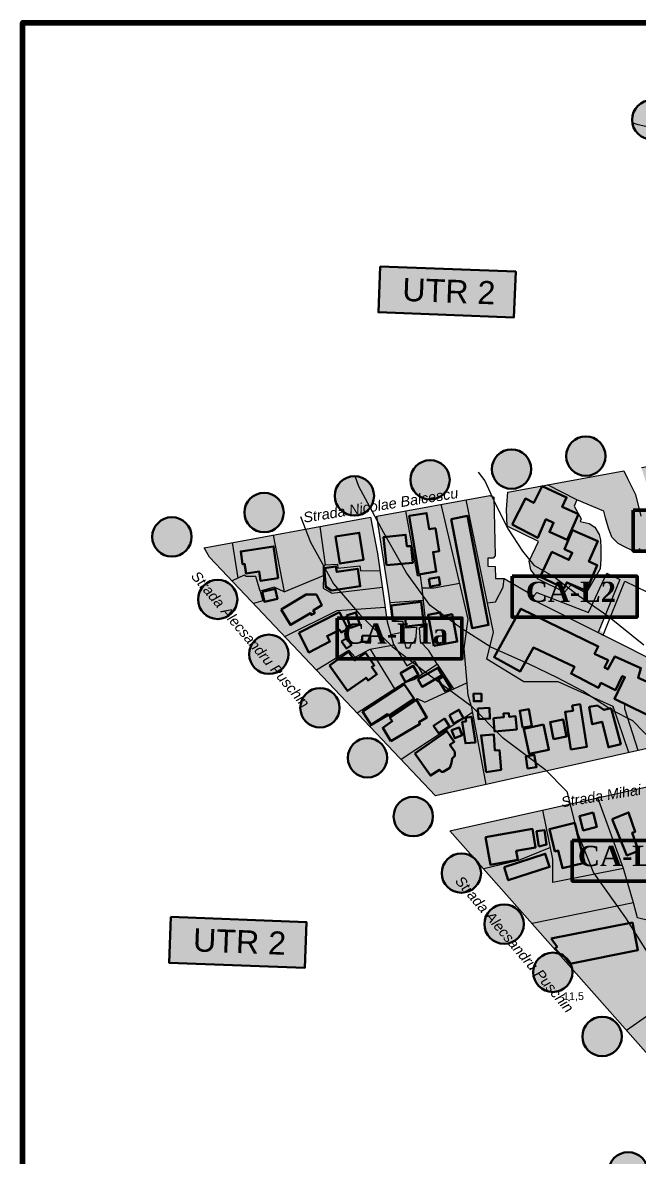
# Model space of a CAD drawing. Header units: metres. Extents: x 788350 to 1587352, y 289212 to 580595.
# Drawn here: x 788350.5 to 788589.7, y 290089.3 to 290529.4 of the extents above; entities that cross this region are included whole.
import ezdxf

# ---------------------------------------------------------------- set-up
doc = ezdxf.new("R2010")
doc.units = ezdxf.units.M
doc.header["$LTSCALE"] = 0.5
doc.layers.get('0').update_dxf_attribs({"linetype": 'CONTINUOUS'})
for name, color, linetype in [('cladiri', 18, 'CONTINUOUS'), ('curbe  de nivelI', 7, 'CONTINUOUS'), ('denumire strazi', 3, 'CONTINUOUS'), ('INDICATOR', 7, 'CONTINUOUS'), ('institutii publice servicii', 20, 'CONTINUOUS'), ('Legenda', 7, 'CONTINUOUS'), ('locuinte P+3 P+4', 7, 'CONTINUOUS'), ('locuinte si functiuni complementare', 51, 'CONTINUOUS'), ('spatii verzi', 90, 'CONTINUOUS'), ('strazi', 7, 'CONTINUOUS'), ('UTR-uri', 7, 'CONTINUOUS'), ('Zone protejate', 6, 'CONTINUOUS')]:
    doc.layers.add(name, color=color, linetype=linetype)
doc.layers.add('cote de nivel', color=1, linetype='CONTINUOUS', lineweight=211)
doc.layers.add('Limite proprietati', color=7, linetype='CONTINUOUS', lineweight=5)
doc.styles.add('arial', font='arial.ttf')
doc.styles.add('ARIAL_ITALIC', font='ariali.ttf')
doc.styles.add('WMF-Arial0', font='arial.ttf')
doc.styles.add('WMF-Times New Roman1', font='timesbd.ttf')

msp = doc.modelspace()

# ---------------------------------------------------------------- hatches: boundary and pattern name
at = {"lineweight": 80}
for points in [[(788602.54, 290491.7, 1), (788587.27, 290491.7, 1)], [(788576.94, 290361.13, 1), (788561.66, 290361.13, 1)], [(788516.43, 290351.9, 1), (788501.15, 290351.9, 1)], [(788548.07, 290356.06, 1), (788532.79, 290356.06, 1)], [(788487.02, 290345.66, 1), (788471.74, 290345.66, 1)], [(788451.92, 290339.2, 1), (788436.64, 290339.2, 1)], [(788416.12, 290329.74, 1), (788400.84, 290329.74, 1)], [(788433.9, 290305.5, 1), (788418.62, 290305.5, 1)], [(788453.79, 290284.17, 1), (788438.51, 290284.17, 1)], [(788473.65, 290263.4, 1), (788458.37, 290263.4, 1)], [(788492.13, 290244.01, 1), (788476.85, 290244.01, 1)], [(788509.91, 290221.17, 1), (788494.63, 290221.17, 1)], [(788528.59, 290199.24, 1), (788513.31, 290199.24, 1)], [(788545.19, 290179.42, 1), (788529.91, 290179.42, 1)], [(788564.13, 290160.7, 1), (788548.85, 290160.7, 1)], [(788583.27, 290135.81, 1), (788567.99, 290135.81, 1)], [(788593.41, 290083.22, 1), (788578.13, 290083.22, 1)]]:
    msp.add_hatch(color=1, dxfattribs=at).paths.add_polyline_path(points)
at = {"layer": 'cladiri', "lineweight": 30}
h = msp.add_hatch(color=256, dxfattribs=at)
h.paths.add_polyline_path([(788561.9, 290312.08), (788569.54, 290308.83), (788573.76, 290318.77), (788570.53, 290320.14), (788573.93, 290328.14), (788564.1, 290332.31), (788561, 290325.02), (788564.04, 290323.58), (788562.74, 290320.84), (788556.17, 290323.94), (788551.57, 290314.19), (788560.92, 290309.78)])
h.paths.add_polyline_path([(788556.79, 290335.23), (788555.19, 290331.68), (788562.05, 290328.58), (788566.53, 290338.51), (788560.16, 290341.39), (788561.83, 290345.09), (788552.3, 290349.4), (788549.1, 290342.91), (788545.86, 290344.6), (788540.64, 290334.57), (788550.66, 290329.36), (788553.82, 290336.58)])
h.paths.add_polyline_path([(788544.08, 290301.86), (788533.68, 290283.04), (788543.83, 290277.5), (788548.94, 290286.75), (788564.97, 290279.25), (788563.61, 290276.66), (788574.2, 290271.1), (788575.17, 290273.07), (788580.84, 290270.3), (788583.49, 290275.74), (788584.48, 290275.25), (788580.41, 290266.91), (788610.12, 290252.42), (788620.98, 290272.19), (788610.38, 290277.45), (788606.79, 290270.21), (788607.21, 290270), (788606.13, 290267.82), (788589.59, 290275.06), (788590.75, 290278.81), (788580.65, 290283.37), (788577.92, 290278.36), (788576.58, 290279.01), (788577.96, 290281.83), (788572.74, 290284.37), (788574.12, 290287.21)])
h = msp.add_hatch(color=256, dxfattribs=at)
h.paths.add_polyline_path([(788442.39, 290316.3), (788442.94, 290312.68), (788449.83, 290313.73), (788447.96, 290326.04), (788435.21, 290324.1), (788435.96, 290319.14), (788436.72, 290319.26), (788437.28, 290315.53)])
h.paths.add_polyline_path([(788473.78, 290319.39), (788482.95, 290320.87), (788481.25, 290331.37), (788472.08, 290329.88)])
h.paths.add_polyline_path([(788502.11, 290319.7), (788501.48, 290326.21), (788499.75, 290326.21), (788499.29, 290330.59), (788490.75, 290329.69), (788491.91, 290318.76)])
h.paths.add_polyline_path([(788504.49, 290315.18), (788511.22, 290316.3), (788509.96, 290323.86), (788512.37, 290324.26), (788510.9, 290333.11), (788508.49, 290332.71), (788507.45, 290338.98), (788500.73, 290337.87)])
h.paths.add_polyline_path([(788512.7, 290311.17), (788512.21, 290314.12), (788508.32, 290313.47), (788508.81, 290310.52)])
h.paths.add_polyline_path([(788516.99, 290336.67), (788525.12, 290294.33), (788531.5, 290295.55), (788523.37, 290337.89)])
h.paths.add_polyline_path([(788517.36, 290299.7), (788513.04, 290298.89), (788512.76, 290300.4), (788508.02, 290299.51), (788510.28, 290287.46), (788519.34, 290289.16)])
h.paths.add_polyline_path([(788499.08, 290298.06), (788499.45, 290294.96), (788506.39, 290295.78), (788505.35, 290304.52), (788493.62, 290303.12), (788494.29, 290297.49)])
h.paths.add_polyline_path([(788481.64, 290310.59), (788480.66, 290317.35), (788472.5, 290316.16), (788472.19, 290318.28), (788467.67, 290317.62), (788468.27, 290310.34), (788470.53, 290308.98)])
h.paths.add_polyline_path([(788463.37, 290301.23), (788466.7, 290303.2), (788464.62, 290307.42), (788460.6, 290307.42), (788450.91, 290301.54), (788454.54, 290295.56), (788463.55, 290300.91)])
h.paths.add_polyline_path([(788448.62, 290309.58), (788443.56, 290308.46), (788444.42, 290304.59), (788449.48, 290305.71)])
h.paths.add_polyline_path([(788457.78, 290292.46), (788461.63, 290284.9), (788469.86, 290289.09), (788468.78, 290291.21), (788473.7, 290293.71), (788474.22, 290292.68), (788476.83, 290294), (788476.3, 290295.05), (788473.54, 290300.48)])
h.paths.add_polyline_path([(788479.97, 290300.46), (788476.27, 290299.22), (788477.87, 290294.49), (788481.56, 290295.73)])
h.paths.add_polyline_path([(788482.36, 290288.99), (788485.56, 290288.99), (788485.46, 290291.44), (788482.36, 290291.32)])
h.paths.add_polyline_path([(788476.37, 290290.45), (788474.43, 290289.14), (788476.31, 290286.36), (788478.25, 290287.67)])
h.paths.add_polyline_path([(788476.73, 290269.97), (788483.9, 290275.09), (788484.71, 290273.95), (788488.17, 290276.42), (788486.16, 290279.23), (788483.68, 290284.75), (788479.56, 290281.81), (788477.16, 290285.16), (788469.69, 290279.83)])
h = msp.add_hatch(color=256, dxfattribs=at)
h.paths.add_polyline_path([(788502.58, 290266.85), (788498.78, 290272.6), (788482.59, 290261.91), (788485.96, 290256.8), (788492.24, 290260.95)])
h.paths.add_polyline_path([(788497.27, 290276.85), (788499.25, 290273.38), (788504.25, 290276.22), (788502.27, 290279.7)])
h.paths.add_polyline_path([(788513.54, 290276.08), (788511.87, 290278.97), (788504.04, 290274.47), (788505.71, 290271.57)])
h.paths.add_polyline_path([(788514.78, 290269.69), (788516.87, 290270.94), (788514.06, 290275.64), (788511.97, 290274.39)])
h.paths.add_polyline_path([(788503.53, 290266.53), (788493.21, 290259.51), (788494.12, 290258.18), (788490.43, 290255.67), (788493.5, 290250.44), (788504.88, 290257.11), (788504.49, 290257.78), (788507.59, 290259.59)])
h.paths.add_polyline_path([(788502.85, 290245.6), (788508.94, 290237.11), (788512.45, 290239.35), (788513.21, 290238.55), (788513.89, 290238.55), (788516.42, 290240.15), (788517.1, 290242.01), (788517.35, 290243.74), (788518.46, 290244.72), (788518.46, 290246.29), (788516.52, 290249.05), (788518.21, 290250.23), (788515.32, 290254.35)])
h.paths.add_polyline_path([(788512.16, 290253.43), (788516.36, 290256.19), (788514.37, 290259.22), (788510.17, 290256.46)])
h.paths.add_polyline_path([(788521.8, 290259.43), (788520.03, 290262.62), (788516.36, 290260.57), (788517.92, 290257.27)])
h.paths.add_polyline_path([(788521.29, 290252.74), (788520.07, 290255.81), (788517.17, 290254.66), (788518.39, 290251.59)])
h.paths.add_polyline_path([(788522.53, 290249.64), (788526.48, 290249.97), (788524.88, 290259.94), (788522.54, 290259.56), (788522.77, 290258.14), (788521.31, 290257.9)])
h.paths.add_polyline_path([(788525.65, 290268.93), (788525.78, 290265.96), (788528.8, 290265.96), (788528.8, 290268.79)])
h.paths.add_polyline_path([(788532.04, 290259.23), (788531.86, 290263.38), (788527.39, 290263.18), (788527.58, 290259.02)])
h.paths.add_polyline_path([(788533.51, 290253.05), (788528.64, 290252.65), (788530.55, 290238.46), (788536.38, 290239.25), (788535.75, 290246.97), (788534.01, 290246.83)])
h.paths.add_polyline_path([(788542.45, 290254.98), (788542, 290260.14), (788539.49, 290259.92), (788539.37, 290261.34), (788537.28, 290261.16), (788537.4, 290259.75), (788533.38, 290259.41), (788533.83, 290254.24)])
h.paths.add_polyline_path([(788547.33, 290245.49), (788554.96, 290247.14), (788552.84, 290256.87), (788545.22, 290255.21)])
h.paths.add_polyline_path([(788549.19, 290245.15), (788545.96, 290244.46), (788546.65, 290239.84), (788550.21, 290240.36)])
h.paths.add_polyline_path([(788547.19, 290262.85), (788543.62, 290262.23), (788544.75, 290255.7), (788548.32, 290256.32)])
h.paths.add_polyline_path([(788556.74, 290251.28), (788561.82, 290252.3), (788560.49, 290258.9), (788555.41, 290257.87)])
h.paths.add_polyline_path([(788563.55, 290247.25), (788569.68, 290248.2), (788567.09, 290264.75), (788564.03, 290264.27), (788564.34, 290262.27), (788561.28, 290261.79)])
h.paths.add_polyline_path([(788578.08, 290248.07), (788582.88, 290249.32), (788579.22, 290263.28), (788576.35, 290262.59), (788573.84, 290264.25), (788570.66, 290263.71), (788571.79, 290256.99), (788575.6, 290257.95)])
h = msp.add_hatch(color=256, dxfattribs=at)
h.paths.add_polyline_path([(788555.85, 290173.84), (788558.14, 290170.62), (788557.26, 290169.99), (788559.71, 290167.23), (788560.23, 290167.68), (788563.11, 290164.03), (788589.54, 290169.24), (788587.41, 290180)])
h.paths.add_polyline_path([(788555.25, 290201.63), (788553.58, 290206.76), (788537.52, 290201.55), (788539.19, 290196.42)])
h.paths.add_polyline_path([(788542.31, 290207.9), (788549.82, 290209.19), (788548.58, 290216.36), (788530.39, 290213.22), (788532.24, 290202.49), (788542.92, 290204.33)])
h.paths.add_polyline_path([(788554.07, 290210.3), (788553.21, 290215.93), (788550.16, 290215.47), (788551.06, 290209.58)])
h.paths.add_polyline_path([(788557.29, 290207.65), (788558.57, 290207.96), (788560.22, 290201.17), (788568.74, 290203.24), (788564.98, 290218.72), (788555.18, 290216.34)])
h.paths.add_polyline_path([(788573.57, 290217.15), (788572.17, 290222.71), (788566.92, 290221.38), (788568.32, 290215.82)])
h.paths.add_polyline_path([(788585.31, 290206.09), (788589.79, 290207.91), (788587.38, 290214.9), (788588.48, 290215.28), (788585.9, 290222.76), (788579.58, 290220.19)])
h.paths.add_polyline_path([(788598.82, 290208.71), (788599.17, 290207.06), (788600.61, 290207.36), (788601.05, 290205.24), (788609.3, 290206.96), (788606.2, 290221.8), (788595.04, 290219.46), (788595.89, 290215.37), (788596.68, 290208.26)])
h.paths.add_polyline_path([(788621.36, 290228.89), (788620.62, 290232.45), (788615.68, 290231.43), (788615.97, 290230.05), (788610.34, 290228.89), (788612.83, 290216.84), (788624.96, 290219.35), (788622.92, 290229.22)])
h.paths.add_polyline_path([(788660.41, 290223.39), (788676.95, 290219.77), (788679.59, 290231.79), (788662.55, 290235.53), (788652.5, 290238.45), (788649.41, 290222.74), (788659.77, 290220.47)])
h.paths.add_polyline_path([(788603.74, 290121.71), (788611.84, 290127.21), (788605.37, 290136.74), (788601.15, 290133.87), (788598.09, 290138.37), (788601.8, 290140.89), (788598.25, 290146.11), (788590.66, 290140.95)])
h.paths.add_polyline_path([(788602.74, 290119.03), (788608.4, 290113.26), (788618.02, 290114.62), (788615.94, 290127.2)])
h.paths.add_polyline_path([(788624, 290115.74), (788635.38, 290117.93), (788624.87, 290172.38), (788617.67, 290170.98), (788623.48, 290140.89), (788619.3, 290140.08)])
h.paths.add_polyline_path([(788636.24, 290193.53), (788635.25, 290197.7), (788630.23, 290196.4), (788631.28, 290192.37)])
h.paths.add_polyline_path([(788644.24, 290195.18), (788642.82, 290199.86), (788635.78, 290198.2), (788636.89, 290193.46)])
h.paths.add_polyline_path([(788666.49, 290201.6), (788671.73, 290203.69), (788669.15, 290210.16), (788663.34, 290207.83), (788659.76, 290216.8), (788654.6, 290214.91), (788660.28, 290200.21), (788661.24, 290200.59), (788662.09, 290198.39), (788663.9, 290199.09), (788665.06, 290196.09), (788668.02, 290197.1)])
h.paths.add_polyline_path([(788663.86, 290219.02), (788660.43, 290217.63), (788663.65, 290209.69), (788667.08, 290211.09)])
h.paths.add_polyline_path([(788677.23, 290200.36), (788676.23, 290203.87), (788667.1, 290201.29), (788668.1, 290197.77)])
h.paths.add_polyline_path([(788673.34, 290198.83), (788668.81, 290197.55), (788668.98, 290196.93), (788664.99, 290195.8), (788665.5, 290194), (788663.41, 290193.33), (788665.01, 290188.33), (788671.03, 290190.26), (788670.66, 290191.41), (788675.24, 290192.87)])
h.paths.add_polyline_path([(788661.17, 290183.42), (788660.85, 290185.12), (788655.88, 290184.2), (788656.76, 290177.94), (788665.54, 290179.72), (788664.65, 290184.12)])
h.paths.add_polyline_path([(788693.08, 290187.15), (788694.17, 290185.43), (788703.12, 290191.14), (788698.79, 290197.92), (788699.8, 290198.56), (788697.62, 290201.97), (788696.98, 290201.57), (788695.53, 290203.84), (788687.08, 290198.69), (788689.1, 290194.16), (788685.53, 290192.57), (788687.18, 290189.32), (788682.26, 290186.82), (788684.35, 290182.71)])
h.paths.add_polyline_path([(788710.47, 290177.61), (788708.22, 290185.98), (788698.57, 290183.39), (788700.76, 290175)])
h.paths.add_polyline_path([(788711.99, 290140.16), (788711.99, 290137.94), (788717.46, 290137.94), (788717.46, 290138.84), (788719.25, 290138.92), (788718.93, 290146.89), (788717.9, 290146.89), (788717.9, 290148.77), (788712.42, 290148.77), (788712.42, 290147.04), (788708.58, 290147.04), (788708.58, 290140.16)])
h.paths.add_polyline_path([(788676.41, 290132.96), (788673.52, 290147.98), (788670.11, 290147.33), (788668.97, 290153.22), (788660.28, 290151.55), (788661.82, 290143.54), (788663.86, 290143.93), (788666.01, 290132.79), (788664.68, 290132.54), (788666.49, 290123.12), (788672.16, 290124.21), (788671.71, 290126.55), (788670.57, 290126.33), (788669.55, 290131.64)])
h.paths.add_polyline_path([(788663.11, 290137.1), (788657.71, 290136.06), (788660.33, 290122.44), (788662.09, 290122.78), (788662.39, 290121.2), (788666.03, 290121.9)])
at = {"layer": 'institutii publice servicii', "lineweight": 30}
h = msp.add_hatch(color=256, dxfattribs=at)
h.paths.add_polyline_path([(788647.32, 290206.01), (788647.91, 290203.8), (788648.53, 290201.49), (788648.98, 290198.28), (788649.9, 290194.78), (788650.67, 290191.09), (788651.96, 290184.9), (788653.85, 290185.11), (788655.57, 290176.97), (788667.23, 290178.68), (788679.31, 290161.04), (788692.91, 290125.38), (788723.31, 290129.88), (788718.27, 290160.1), (788712.88, 290178.04), (788706.83, 290190.32), (788686.41, 290226.92), (788671.17, 290250.16), (788642.55, 290243.78), (788641.6, 290241.87), (788641.49, 290240.85), (788641.55, 290238.89), (788641.72, 290236.3), (788641.83, 290231.57), (788643.35, 290222.33), (788644.98, 290214.72)])
h.paths.add_polyline_path([(788667.23, 290178.68), (788655.57, 290176.97), (788667.76, 290121.65), (788692.91, 290125.38), (788679.31, 290161.04)], flags=17)
h.paths.add_polyline_path([(788655.57, 290176.97), (788653.85, 290185.11), (788651.96, 290184.9), (788646.95, 290184.34), (788617.62, 290180.15), (788616.98, 290172.59), (788619.73, 290151.93), (788613.57, 290149.95), (788613.57, 290141.48), (788608.18, 290138.07), (788599.71, 290148.52), (788585.14, 290138.19), (788607.67, 290112.75), (788692.91, 290125.38), (788679.31, 290161.04), (788667.23, 290178.68)])
h.paths.add_polyline_path([(788599.71, 290148.52), (788608.18, 290138.07), (788613.57, 290141.48), (788613.57, 290149.95), (788619.73, 290151.93), (788616.98, 290172.59), (788617.62, 290180.15), (788603.22, 290178.55), (788589.38, 290181.88), (788587.89, 290187.66), (788548.41, 290179.66), (788585.14, 290138.19)])
at = {"layer": 'Legenda', "linetype": 'ByBlock', "lineweight": 50}
for color, points in [(70, [(788587.75, 290340.09), (788587.75, 290324.26), (788636.26, 290324.26), (788636.26, 290340.09)]), (30, [(788564.95, 290314.47), (788540.69, 290314.47), (788540.69, 290298.64), (788564.95, 290298.64)]), (30, [(788589.21, 290314.47), (788564.95, 290314.47), (788564.95, 290298.64), (788589.21, 290298.64)]), (51, [(788496.91, 290298.25), (788472.65, 290298.25), (788472.65, 290282.42), (788496.91, 290282.42)]), (51, [(788521.17, 290298.25), (788496.91, 290298.25), (788496.91, 290282.42), (788521.17, 290282.42)]), (51, [(788588.33, 290211.94), (788564.07, 290211.94), (788564.07, 290196.11), (788588.33, 290196.11)]), (51, [(788612.58, 290211.94), (788588.33, 290211.94), (788588.33, 290196.11), (788612.58, 290196.11)])]:
    msp.add_hatch(color=color, dxfattribs=at).paths.add_polyline_path(points)
at = {"layer": 'locuinte P+3 P+4', "lineweight": 30}
for points in [[(788550.95, 290327.97), (788547.28, 290320.33), (788547.97, 290316.96), (788550.74, 290313.4), (788560.98, 290308.35), (788563.44, 290311.03), (788569.45, 290307.88), (788574.9, 290317.4), (788575.2, 290321.11), (788575.2, 290325.22), (788574.98, 290328.63), (788574.51, 290330.74), (788572.82, 290333.55), (788570.62, 290334.93), (788567.12, 290335.75), (788567.51, 290336.8), (788564.79, 290341.72), (788565.84, 290344.18), (788554.47, 290349.98), (788538.95, 290347.13), (788538.52, 290340.38), (788538.79, 290333.88)], [(788533.68, 290283.04), (788544.08, 290301.86), (788574.12, 290287.21), (788572.74, 290284.37), (788577.96, 290281.83), (788576.58, 290279.01), (788577.92, 290278.36), (788580.65, 290283.37), (788590.75, 290278.81), (788589.59, 290275.06), (788606.13, 290267.82), (788607.21, 290270), (788606.79, 290270.21), (788610.38, 290277.45), (788620.98, 290272.19), (788610.12, 290252.42), (788584.41, 290264.96), (788584.47, 290262.98), (788589.67, 290246.83), (788628.13, 290255.41), (788620.35, 290277.37), (788606.22, 290283.47), (788603.44, 290277.93), (788601.43, 290278.94), (788548.35, 290305.56), (788549.13, 290306.91), (788537.53, 290313.61), (788537.22, 290310.18), (788534.23, 290304.49), (788531.14, 290304.09), (788533.5, 290292.81), (788530.87, 290282.22), (788545.17, 290273.53), (788558.52, 290273.53), (788579.88, 290263.85), (788586.02, 290246.01), (788589.67, 290246.83), (788584.47, 290262.98), (788584.41, 290264.96), (788580.41, 290266.91), (788584.48, 290275.25), (788583.49, 290275.74), (788580.84, 290270.3), (788575.17, 290273.07), (788574.2, 290271.1), (788563.61, 290276.66), (788564.97, 290279.25), (788548.94, 290286.75), (788543.83, 290277.5)]]:
    msp.add_hatch(color=32, dxfattribs=at).paths.add_polyline_path(points)
at = {"layer": 'locuinte si functiuni complementare', "lineweight": 30}
h = msp.add_hatch(color=256, dxfattribs=at)
h.paths.add_polyline_path([(788530.59, 290233.64), (788586.02, 290246.01), (788579.88, 290263.85), (788558.52, 290273.53), (788545.17, 290273.53), (788530.87, 290282.22), (788533.5, 290292.81), (788522.77, 290344.17), (788513.11, 290342.4), (788523.64, 290297.83), (788523.25, 290295.04), (788522.02, 290286.37), (788523.54, 290268.36), (788524.99, 290263.42)])
h.paths.add_polyline_path([(788507.27, 290295.07), (788504.63, 290294.54), (788505.03, 290289.05), (788508.29, 290285.61), (788511.56, 290280.35), (788511.6, 290280.37), (788517.91, 290270.72), (788523.13, 290273.15), (788522.02, 290286.37), (788523.25, 290295.04), (788523.64, 290297.83), (788520.35, 290311.77), (788510.26, 290309.95), (788505.66, 290309.95)])
h.paths.add_polyline_path([(788513.11, 290342.4), (788499.41, 290339.89), (788503.91, 290314.59), (788505.07, 290314.59), (788505.66, 290309.95), (788510.26, 290309.95), (788520.35, 290311.77)])
h.paths.add_polyline_path([(788498.33, 290296.92), (788498.79, 290294.27), (788503.63, 290294.62), (788503.32, 290289.55), (788501.46, 290288.23), (788500.88, 290286.73), (788499.36, 290286.73), (788497.96, 290292.7), (788493.61, 290291.88), (788494.68, 290287.85), (788499.71, 290279.67), (788502.74, 290281.53), (788505.8, 290276.55), (788511.56, 290280.35), (788508.29, 290285.61), (788505.03, 290289.05), (788504.63, 290294.54), (788507.27, 290295.07), (788506.17, 290305.24), (788493.24, 290304.22), (788494.16, 290296.92)])
h.paths.add_polyline_path([(788494.68, 290287.85), (788485.56, 290286.12), (788494.99, 290270.79), (788498.38, 290272.97), (788502.53, 290274.39), (788505.8, 290276.55), (788502.74, 290281.53), (788499.71, 290279.67)])
h.paths.add_polyline_path([(788494.99, 290270.79), (788485.56, 290286.12), (788479.69, 290283.08), (788477.28, 290285.81), (788464.63, 290278.09), (788480.43, 290261.44)])
h.paths.add_polyline_path([(788503.83, 290267.07), (788506.78, 290265.55), (788517.91, 290270.72), (788511.6, 290280.37), (788502.53, 290274.39), (788498.38, 290272.97), (788480.43, 290261.44), (788485.39, 290256.21)])
h.paths.add_polyline_path([(788485.39, 290256.21), (788497.54, 290243.39), (788525.31, 290261.69), (788524.99, 290263.42), (788523.54, 290268.36), (788523.13, 290273.15), (788506.78, 290265.55), (788503.83, 290267.07)])
h.paths.add_polyline_path([(788497.54, 290243.39), (788510.96, 290229.26), (788530.59, 290233.64), (788525.31, 290261.69)])
h = msp.add_hatch(color=256, dxfattribs=at)
h.paths.add_polyline_path([(788499.41, 290339.89), (788488.11, 290337.82), (788492.91, 290306.84), (788493.24, 290304.22), (788506.17, 290305.24), (788505.66, 290309.95), (788505.07, 290314.59), (788503.91, 290314.59)])
h.paths.add_polyline_path([(788481.52, 290318.49), (788481.73, 290316.61), (788489.31, 290316.75), (788488.4, 290323.24), (788485.66, 290337.37), (788465.98, 290333.77), (788468.08, 290318.95), (788472.85, 290319.18), (788472.92, 290317.55)])
h.paths.add_polyline_path([(788472.92, 290317.55), (788472.85, 290319.18), (788468.08, 290318.95), (788467.36, 290318.49), (788467.36, 290314.8), (788467.31, 290309.87), (788470.63, 290307.93), (788490.22, 290310.27), (788489.31, 290316.75), (788481.73, 290316.61), (788481.52, 290318.49)])
h.paths.add_polyline_path([(788491.31, 290302.49), (788490.22, 290310.27), (788470.63, 290307.93), (788467.31, 290309.87), (788467.36, 290314.8), (788452.1, 290308.41), (788448.22, 290310.17), (788442.72, 290308.63), (788443.75, 290304.92), (788440.14, 290303.91), (788452.35, 290291.04), (788472.69, 290301.2)])
h.paths.add_polyline_path([(788477.28, 290285.81), (788479.69, 290283.08), (788485.56, 290286.12), (788494.68, 290287.85), (788493.61, 290291.88), (788492.11, 290296.76), (788491.31, 290302.49), (788472.69, 290301.2), (788452.35, 290291.04), (788464.63, 290278.09)])
h.paths.add_polyline_path([(788447.84, 290330.44), (788432.04, 290327.55), (788434.17, 290313.77), (788436.5, 290314.88), (788437.29, 290314.42), (788441.05, 290314.42), (788442.72, 290308.63), (788448.22, 290310.17), (788452.1, 290308.41)])
h.paths.add_polyline_path([(788440.14, 290303.91), (788443.75, 290304.92), (788442.72, 290308.63), (788441.05, 290314.42), (788437.29, 290314.42), (788436.5, 290314.88), (788431.85, 290312.66)])
h.paths.add_polyline_path([(788431.85, 290312.66), (788434.17, 290313.77), (788432.04, 290327.55), (788420.97, 290325.52), (788423.07, 290321.91)])
msp.add_hatch(color=256, dxfattribs=at).paths.add_polyline_path([(788465.98, 290333.77), (788447.84, 290330.44), (788452.1, 290308.41), (788467.36, 290314.8), (788467.36, 290318.91), (788468.08, 290318.95)])
h = msp.add_hatch(color=256, dxfattribs=at)
h.paths.add_polyline_path([(788646.95, 290184.34), (788645.94, 290188.84), (788643.8, 290200.56), (788643.4, 290202.11), (788613.38, 290197.02), (788617.62, 290180.15)])
h.paths.add_polyline_path([(788617.62, 290180.15), (788613.38, 290197.02), (788605.38, 290235.48), (788573.92, 290228.46), (788583.94, 290200.95), (788587.89, 290187.66), (788589.38, 290181.88), (788603.22, 290178.55)])
h.paths.add_polyline_path([(788583.94, 290200.95), (788556.44, 290195.52), (788556.44, 290204.64), (788555.55, 290209.15), (788543.2, 290204.13), (788529.65, 290200.84), (788548.41, 290179.66), (788587.89, 290187.66)])
h.paths.add_polyline_path([(788573.92, 290228.46), (788552.66, 290223.71), (788556.44, 290204.64), (788556.44, 290195.52), (788583.94, 290200.95)])
h.paths.add_polyline_path([(788543.2, 290204.13), (788555.55, 290209.15), (788552.66, 290223.71), (788516.53, 290215.65), (788529.65, 290200.84)])
at = {"layer": 'spatii verzi', "lineweight": 30}
h = msp.add_hatch(color=256, dxfattribs=at)
h.paths.add_polyline_path([(788594.57, 290357.32), (788590.91, 290356.65), (788595.31, 290342.74), (788596.46, 290333.78), (788596.46, 290324.72), (788593.64, 290309.99), (788606.5, 290303.76), (788605.85, 290302.19), (788608.38, 290293.81), (788601.43, 290278.94), (788603.44, 290277.93), (788606.22, 290283.47), (788620.35, 290277.37), (788619.72, 290279.14), (788619.9, 290286.29), (788617, 290298.15), (788618.33, 290300.78), (788618.28, 290305.47), (788621.36, 290307.66), (788630.89, 290307.61)])
h.paths.add_polyline_path([(788601.43, 290278.94), (788576.07, 290291.66), (788584.53, 290312.52), (788584.52, 290312.52), (788576.29, 290292.42), (788574.51, 290293.62), (788582.54, 290313.23), (788577.45, 290315.65), (788570.41, 290300.46), (788550.34, 290308.22), (788549.12, 290306.91), (788548.34, 290305.56), (788601.43, 290278.94)])
for points in [[(788578.16, 290333.11), (788579.48, 290329.68), (788581.85, 290327.12), (788584.58, 290325.81), (788588.98, 290323.7), (788590.3, 290325.28), (788591.62, 290330.03), (788590.74, 290337.85), (788588.62, 290346.2), (788585.55, 290352.36), (788584.07, 290355.4), (788554.47, 290349.98), (788565.84, 290344.18), (788576.3, 290339.68), (788577.01, 290337.15)], [(788533.53, 290345.18), (788532.06, 290345.87), (788522.77, 290344.17), (788531.14, 290304.09), (788534.23, 290304.49), (788537.22, 290310.18), (788537.53, 290313.61), (788534.25, 290313.61), (788534.06, 290318.27), (788531.19, 290318.43), (788531.19, 290321.55), (788533.27, 290321.55), (788534.11, 290322.34)]]:
    msp.add_hatch(color=256, dxfattribs=at).paths.add_polyline_path(points)
at = {"layer": 'UTR-uri', "lineweight": 30}
for points in [[(788541.4, 290414.93), (788542.08, 290432.75), (788489.38, 290434.76), (788488.7, 290416.95)], [(788460.07, 290162.4), (788460.76, 290180.22), (788408.05, 290182.23), (788407.37, 290164.41)]]:
    msp.add_hatch(color=255, dxfattribs=at).paths.add_polyline_path(points)
at = {"layer": 'Zone protejate', "lineweight": 30}
h = msp.add_hatch(dxfattribs=at)
h.set_pattern_fill('ANSI37', color=213, scale=4, style=0)
h.paths.add_polyline_path([(788569.79, 290005.59, 1), (788769.79, 290005.59, 1)])

# ---------------------------------------------------------------- linework, layer by layer
at = {"color": 1, "linetype": 'ByBlock', "lineweight": 30}
for centre in [(788594.9, 290491.7), (788569.3, 290361.13), (788508.79, 290351.9), (788540.43, 290356.06), (788479.38, 290345.66), (788444.28, 290339.2), (788408.48, 290329.74), (788426.26, 290305.5), (788446.15, 290284.17), (788466.01, 290263.4), (788484.49, 290244.01), (788502.27, 290221.17), (788520.95, 290199.24), (788537.55, 290179.42), (788556.49, 290160.7), (788575.63, 290135.81), (788585.77, 290083.22)]:
    msp.add_circle(centre, 7.64, dxfattribs=at)
at = {"layer": 'cladiri', "lineweight": 30}
for points in [[(788540.64, 290334.57), (788545.86, 290344.6), (788549.1, 290342.91), (788552.3, 290349.4), (788561.83, 290345.09), (788560.16, 290341.39), (788566.53, 290338.51), (788562.05, 290328.58), (788555.19, 290331.68), (788556.79, 290335.23), (788553.82, 290336.58), (788550.66, 290329.36), (788540.64, 290334.57)], [(788504.49, 290315.18), (788500.73, 290337.87), (788507.45, 290338.98), (788508.49, 290332.71), (788510.9, 290333.11), (788512.37, 290324.26), (788509.96, 290323.86), (788511.22, 290316.3), (788504.49, 290315.18)], [(788516.99, 290336.67), (788525.12, 290294.33), (788531.5, 290295.55), (788523.37, 290337.89), (788516.99, 290336.67)], [(788472.08, 290329.88), (788481.25, 290331.37), (788482.95, 290320.87), (788473.78, 290319.39), (788472.08, 290329.88)], [(788491.91, 290318.76), (788490.75, 290329.69), (788499.29, 290330.59), (788499.75, 290326.21), (788501.48, 290326.21), (788502.11, 290319.7), (788491.91, 290318.76)], [(788551.57, 290314.19), (788556.17, 290323.94), (788562.74, 290320.84), (788564.04, 290323.58), (788561, 290325.02), (788564.1, 290332.31), (788573.93, 290328.14), (788570.53, 290320.14), (788573.76, 290318.77), (788569.54, 290308.83), (788561.9, 290312.08), (788560.92, 290309.78), (788551.57, 290314.19)], [(788449.83, 290313.73), (788447.96, 290326.04), (788435.21, 290324.1), (788435.96, 290319.14), (788436.72, 290319.26), (788437.28, 290315.53), (788442.39, 290316.3), (788442.94, 290312.68), (788449.83, 290313.73)], [(788470.53, 290308.98), (788481.64, 290310.59), (788480.66, 290317.35), (788472.5, 290316.16), (788472.19, 290318.28), (788467.67, 290317.62), (788468.27, 290310.34), (788470.53, 290308.98)], [(788508.32, 290313.47), (788512.21, 290314.12), (788512.7, 290311.17), (788508.81, 290310.52), (788508.32, 290313.47)], [(788443.56, 290308.46), (788448.62, 290309.58), (788449.48, 290305.71), (788444.42, 290304.59), (788443.56, 290308.46)], [(788450.91, 290301.54), (788460.6, 290307.42), (788464.62, 290307.42), (788466.7, 290303.2), (788463.37, 290301.23), (788463.98, 290300.2), (788462.7, 290299.44), (788462.27, 290300.15), (788454.54, 290295.56), (788450.91, 290301.54)], [(788493.62, 290303.12), (788505.35, 290304.52), (788506.39, 290295.78), (788499.45, 290294.96), (788499.08, 290298.06), (788494.29, 290297.49), (788493.62, 290303.12)], [(788457.78, 290292.46), (788473.54, 290300.48), (788476.3, 290295.05), (788476.83, 290294), (788474.22, 290292.68), (788473.7, 290293.71), (788468.78, 290291.21), (788469.86, 290289.09), (788461.63, 290284.9), (788457.78, 290292.46)], [(788510.28, 290287.46), (788508.02, 290299.51), (788512.76, 290300.4), (788513.04, 290298.89), (788517.36, 290299.7), (788519.34, 290289.16), (788510.28, 290287.46)], [(788610.12, 290252.42), (788580.41, 290266.91), (788584.48, 290275.25), (788583.49, 290275.74), (788580.84, 290270.3), (788575.17, 290273.07), (788574.2, 290271.1), (788563.61, 290276.66), (788564.97, 290279.25), (788548.94, 290286.75), (788543.83, 290277.5), (788533.68, 290283.04), (788533.68, 290283.04), (788544.08, 290301.86), (788574.12, 290287.21), (788572.74, 290284.37), (788577.96, 290281.83), (788576.58, 290279.01), (788577.92, 290278.36), (788580.65, 290283.37), (788590.75, 290278.81), (788589.59, 290275.06), (788606.13, 290267.82)], [(788474.43, 290289.14), (788476.37, 290290.45), (788478.25, 290287.67), (788476.31, 290286.36), (788474.43, 290289.14)], [(788482.36, 290291.32), (788485.46, 290291.44), (788485.56, 290288.99), (788482.36, 290288.99), (788482.36, 290291.32)], [(788469.69, 290279.83), (788476.73, 290269.97), (788483.9, 290275.09), (788484.71, 290273.95), (788488.17, 290276.42), (788486.16, 290279.23), (788487.13, 290279.92), (788483.68, 290284.75), (788479.56, 290281.81), (788477.16, 290285.16), (788469.69, 290279.83)], [(788497.27, 290276.85), (788502.27, 290279.7), (788504.25, 290276.22), (788499.25, 290273.38), (788497.27, 290276.85)], [(788504.04, 290274.47), (788511.87, 290278.97), (788513.54, 290276.08), (788505.71, 290271.57), (788504.04, 290274.47)], [(788482.59, 290261.91), (788498.78, 290272.6), (788502.58, 290266.85), (788492.67, 290260.31), (788492.24, 290260.95), (788485.96, 290256.8), (788482.59, 290261.91)], [(788514.78, 290269.69), (788511.97, 290274.39), (788514.06, 290275.64), (788516.87, 290270.94), (788514.78, 290269.69)], [(788525.65, 290268.93), (788528.8, 290268.79), (788528.8, 290265.96), (788525.78, 290265.96), (788525.65, 290268.93)], [(788493.5, 290250.44), (788504.88, 290257.11), (788504.49, 290257.78), (788507.59, 290259.59), (788503.53, 290266.53), (788493.21, 290259.51), (788494.12, 290258.18), (788490.43, 290255.67), (788493.5, 290250.44)], [(788516.36, 290260.57), (788520.03, 290262.62), (788521.8, 290259.43), (788517.92, 290257.27), (788516.36, 290260.57)], [(788544.75, 290255.7), (788543.62, 290262.23), (788547.19, 290262.85), (788548.32, 290256.32), (788544.75, 290255.7)], [(788563.55, 290247.25), (788561.28, 290261.79), (788564.34, 290262.27), (788564.03, 290264.27), (788567.09, 290264.75), (788569.68, 290248.2), (788563.55, 290247.25)], [(788579.22, 290263.28), (788582.88, 290249.32), (788578.08, 290248.07), (788575.6, 290257.95), (788571.79, 290256.99), (788570.66, 290263.71), (788573.84, 290264.25), (788576.35, 290262.59), (788579.22, 290263.28)], [(788512.16, 290253.43), (788516.36, 290256.19), (788514.37, 290259.22), (788510.17, 290256.46), (788512.16, 290253.43)], [(788526.48, 290249.97), (788524.88, 290259.94), (788522.54, 290259.56), (788522.77, 290258.14), (788521.31, 290257.9), (788522.53, 290249.64), (788526.48, 290249.97)], [(788533.38, 290259.41), (788537.4, 290259.75), (788537.28, 290261.16), (788539.37, 290261.34), (788539.49, 290259.92), (788542, 290260.14), (788542.45, 290254.98), (788533.83, 290254.24), (788533.38, 290259.41)], [(788556.74, 290251.28), (788555.41, 290257.87), (788560.49, 290258.9), (788561.82, 290252.3), (788556.74, 290251.28)], [(788502.85, 290245.6), (788515.32, 290254.35), (788518.21, 290250.23), (788516.52, 290249.05), (788518.46, 290246.29), (788518.46, 290244.72), (788517.35, 290243.74), (788517.1, 290242.01), (788516.42, 290240.15), (788513.89, 290238.55), (788513.21, 290238.55), (788512.45, 290239.35), (788508.94, 290237.11), (788502.85, 290245.6)], [(788517.17, 290254.66), (788520.07, 290255.81), (788521.29, 290252.74), (788518.39, 290251.59), (788517.17, 290254.66)], [(788552.84, 290256.87), (788554.96, 290247.14), (788547.33, 290245.49), (788545.22, 290255.21), (788552.84, 290256.87)], [(788530.55, 290238.46), (788528.64, 290252.65), (788533.51, 290253.05), (788534.01, 290246.83), (788535.75, 290246.97), (788536.38, 290239.25), (788530.55, 290238.46)], [(788546.65, 290239.84), (788545.96, 290244.46), (788549.19, 290245.15), (788550.21, 290240.36), (788546.65, 290239.84)], [(788564.98, 290218.72), (788568.74, 290203.24), (788560.22, 290201.17), (788558.57, 290207.96), (788557.29, 290207.65), (788555.18, 290216.34), (788564.98, 290218.72)], [(788572.17, 290222.71), (788573.57, 290217.15), (788568.32, 290215.82), (788566.92, 290221.38), (788572.17, 290222.71)], [(788579.58, 290220.19), (788585.31, 290206.09), (788589.79, 290207.91), (788587.38, 290214.9), (788588.48, 290215.28), (788585.9, 290222.76), (788579.58, 290220.19)], [(788530.39, 290213.22), (788548.58, 290216.36), (788549.82, 290209.19), (788542.31, 290207.9), (788542.92, 290204.33), (788532.24, 290202.49), (788530.39, 290213.22)], [(788551.06, 290209.58), (788550.16, 290215.47), (788553.21, 290215.93), (788554.07, 290210.3), (788551.06, 290209.58)], [(788537.52, 290201.55), (788553.58, 290206.76), (788555.25, 290201.63), (788539.19, 290196.42), (788537.52, 290201.55)], [(788555.85, 290173.84), (788558.14, 290170.62), (788557.26, 290169.99), (788559.71, 290167.23), (788560.23, 290167.68), (788563.11, 290164.03), (788589.54, 290169.24), (788587.41, 290180), (788555.85, 290173.84)]]:
    msp.add_lwpolyline(points, dxfattribs=at)
for points in [[(788476.27, 290299.22), (788479.97, 290300.46), (788481.56, 290295.73), (788477.87, 290294.49), (788476.27, 290299.22)], [(788527.39, 290263.18), (788531.86, 290263.38), (788532.04, 290259.23), (788527.58, 290259.02), (788527.39, 290263.18)]]:
    msp.add_lwpolyline(points, close=True, dxfattribs=at)
at = {"layer": 'curbe  de nivelI', "color": 21, "lineweight": 5}
for points in [[(788863.84, 290344.04), (788850.96, 290349.56), (788789.6, 290374.13), (788781.59, 290375.98), (788766.97, 290385.11), (788754.2, 290392.04), (788743.36, 290396.5), (788727.85, 290402.4), (788711.11, 290409.25), (788700.13, 290413.85), (788673.68, 290429.72), (788658.72, 290440.5), (788652.54, 290446.39), (788645.59, 290454.19), (788637.98, 290463.98), (788628.16, 290473.15), (788620.74, 290478.95), (788610.28, 290484.46), (788600.86, 290487.32), (788589.6, 290489.7), (788587.36, 290490.47)], [(788595.86, 290249.76), (788587.59, 290258.37), (788579.48, 290262.42), (788568.17, 290269.85), (788558.37, 290275.08), (788547.3, 290280.37), (788532.44, 290286.96), (788520.62, 290294.38), (788508.8, 290303.16), (788499.68, 290315.82), (788490.89, 290331.35), (788481.08, 290349.34), (788479.68, 290353.29)], [(788527.52, 290354.85), (788530.12, 290351.47), (788534.23, 290342.42), (788539.17, 290332.78), (788544.7, 290324.2), (788549.05, 290318.79), (788557.05, 290314.21), (788566.5, 290306.94), (788577.91, 290299.07), (788591.9, 290287.9)], [(788458.39, 290337.67), (788462.35, 290327.71), (788471.31, 290311.57), (788481.4, 290299.71), (788494.07, 290287.25), (788507.92, 290276.57), (788524.74, 290264.11), (788536.81, 290252.04), (788553.43, 290239.58), (788561.94, 290230.88), (788565.76, 290215.51), (788572.29, 290199.29), (788584.75, 290181.89), (788594.45, 290166.46), (788607.11, 290149.06), (788616.41, 290137.59), (788628.09, 290128.88), (788634.42, 290114.64), (788638.03, 290102.25), (788643.57, 290088.21)]]:
    msp.add_lwpolyline(points, dxfattribs=at)
at = {"layer": 'INDICATOR', "color": 0, "lineweight": 100}
msp.add_lwpolyline([(788350.48, 289388.35), (788350.48, 290529.39), (789964.32, 290529.39), (789964.32, 289388.35), (788350.48, 289388.35)], dxfattribs=at)
at = {"layer": 'Legenda', "color": 0, "linetype": 'ByBlock', "lineweight": 50}
for points in [[(788587.75, 290340.09), (788636.26, 290340.09), (788636.26, 290324.26), (788587.75, 290324.26), (788587.75, 290340.09)], [(788540.69, 290314.47), (788589.21, 290314.47), (788589.21, 290298.64), (788540.69, 290298.64), (788540.69, 290314.47)], [(788472.65, 290298.25), (788521.17, 290298.25), (788521.17, 290282.42), (788472.65, 290282.42), (788472.65, 290298.25)], [(788564.07, 290211.94), (788612.58, 290211.94), (788612.58, 290196.11), (788564.07, 290196.11), (788564.07, 290211.94)]]:
    msp.add_lwpolyline(points, dxfattribs=at)
at = {"layer": 'Limite proprietati', "lineweight": 5}
for points in [[(788565.84, 290344.18), (788554.47, 290349.98)], [(788530.59, 290233.64), (788524.99, 290263.42), (788523.54, 290268.36), (788522.02, 290286.37), (788523.25, 290295.04), (788523.64, 290297.83), (788513.11, 290342.4)], [(788586.02, 290246.01), (788579.88, 290263.85), (788558.52, 290273.53), (788545.17, 290273.53), (788530.87, 290282.22), (788533.5, 290292.81), (788522.77, 290344.17)], [(788505.66, 290309.95), (788505.07, 290314.59), (788503.91, 290314.59), (788499.41, 290339.89)], [(788465.98, 290333.77), (788468.08, 290318.95), (788472.85, 290319.18), (788472.92, 290317.55), (788481.52, 290318.49), (788481.73, 290316.61), (788489.31, 290316.75)], [(788447.84, 290330.44), (788452.1, 290308.41), (788467.36, 290314.8), (788467.36, 290318.49), (788468.08, 290318.95)], [(788434.17, 290313.77), (788432.04, 290327.55)], [(788442.72, 290308.63), (788441.05, 290314.42), (788437.29, 290314.42), (788436.5, 290314.88), (788431.85, 290312.66)], [(788467.36, 290314.8), (788467.31, 290309.87), (788470.63, 290307.93), (788490.25, 290310.27)], [(788511.56, 290280.35), (788508.29, 290285.61), (788505.03, 290289.05), (788504.63, 290294.54), (788507.27, 290295.07), (788505.66, 290309.95), (788510.26, 290309.95), (788520.35, 290311.77)], [(788531.14, 290304.09), (788534.23, 290304.49), (788537.22, 290310.18), (788537.53, 290313.61)], [(788452.1, 290308.41), (788448.22, 290310.17), (788442.72, 290308.63), (788443.75, 290304.92), (788440.14, 290303.91)], [(788549.13, 290306.91), (788548.35, 290305.56), (788601.43, 290278.94), (788608.38, 290293.81), (788605.85, 290302.19)], [(788452.35, 290291.04), (788472.69, 290301.2), (788491.31, 290302.49)], [(788493.24, 290304.22), (788506.17, 290305.24)], [(788485.56, 290286.12), (788494.68, 290287.85), (788493.61, 290291.88)], [(788464.63, 290278.09), (788477.28, 290285.81), (788479.69, 290283.08), (788485.56, 290286.12), (788494.99, 290270.79)], [(788494.68, 290287.85), (788499.71, 290279.67), (788502.74, 290281.53), (788505.8, 290276.55)], [(788480.43, 290261.44), (788498.38, 290272.97), (788502.53, 290274.39), (788511.6, 290280.37), (788517.91, 290270.72)], [(788485.39, 290256.21), (788503.83, 290267.07), (788506.78, 290265.55), (788523.13, 290273.15)], [(788589.67, 290246.83), (788584.47, 290262.98), (788584.41, 290264.96)], [(788497.54, 290243.39), (788525.31, 290261.69)], [(788583.94, 290200.95), (788573.92, 290228.46)], [(788587.89, 290187.66), (788583.94, 290200.95), (788556.44, 290195.52), (788556.44, 290204.64), (788552.66, 290223.71)], [(788555.55, 290209.15), (788543.2, 290204.13), (788529.65, 290200.84)], [(788617.62, 290180.15), (788603.22, 290178.55), (788589.38, 290181.88), (788587.89, 290187.66), (788548.41, 290179.66)], [(788585.14, 290138.19), (788599.71, 290148.52), (788608.18, 290138.07), (788613.57, 290141.48), (788613.57, 290149.95), (788619.73, 290151.93), (788616.98, 290172.59), (788617.62, 290180.15)]]:
    msp.add_lwpolyline(points, dxfattribs=at)
at = {"layer": 'strazi', "lineweight": 20}
for points in [[(788590.91, 290356.65), (788594.57, 290357.32), (788661.99, 290265.04), (788661.08, 290262.76), (788510.96, 290229.26)], [(788590.3, 290325.28), (788588.98, 290323.7), (788584.58, 290325.81), (788581.85, 290327.12), (788579.48, 290329.68), (788578.16, 290333.11), (788577.01, 290337.15), (788576.3, 290339.68), (788565.84, 290344.18), (788564.79, 290341.72), (788567.51, 290336.8), (788567.12, 290335.75), (788570.62, 290334.93), (788572.82, 290333.55), (788574.51, 290330.74), (788574.98, 290328.63), (788575.2, 290325.22), (788575.2, 290321.11), (788574.9, 290317.4), (788569.45, 290307.88), (788563.44, 290311.03), (788560.98, 290308.35), (788550.74, 290313.4), (788547.97, 290316.96), (788547.28, 290320.33), (788550.95, 290327.97), (788538.79, 290333.88), (788538.52, 290340.38), (788538.95, 290347.13), (788584.07, 290355.4), (788585.55, 290352.36), (788588.62, 290346.2), (788590.74, 290337.85)], [(788510.96, 290229.26), (788423.07, 290321.91), (788420.97, 290325.52), (788485.66, 290337.37), (788488.4, 290323.24), (788492.11, 290296.76), (788493.61, 290291.88), (788497.96, 290292.7), (788499.36, 290286.73), (788500.88, 290286.73), (788501.46, 290288.23), (788503.32, 290289.55), (788503.63, 290294.62), (788498.79, 290294.27), (788498.33, 290296.92), (788494.16, 290296.92), (788492.91, 290306.84), (788488.11, 290337.82), (788532.06, 290345.87), (788533.53, 290345.18), (788534.11, 290322.34), (788533.27, 290321.55), (788531.19, 290321.55), (788531.19, 290318.43), (788534.06, 290318.27), (788534.25, 290313.61), (788537.53, 290313.61), (788549.13, 290306.91), (788550.34, 290308.22), (788570.41, 290300.46), (788577.45, 290315.65), (788582.54, 290313.23), (788574.11, 290292.64), (788576.07, 290291.66), (788584.53, 290312.52), (788605.85, 290302.19)], [(788607.67, 290112.75), (788516.53, 290215.65), (788636.5, 290242.43)]]:
    msp.add_lwpolyline(points, dxfattribs=at)
at = {"layer": 'UTR-uri', "color": 0, "lineweight": 30}
for points in [[(788489.38, 290434.76), (788542.08, 290432.75), (788541.4, 290414.93), (788488.7, 290416.95), (788489.38, 290434.76)], [(788408.05, 290182.23), (788460.76, 290180.22), (788460.07, 290162.4), (788407.37, 290164.41), (788408.05, 290182.23)]]:
    msp.add_lwpolyline(points, dxfattribs=at)
at = {"layer": 'Zone protejate', "color": 213, "lineweight": 80}
msp.add_circle((788666.98, 290003.93), 100, dxfattribs=at)
msp.add_circle((788666.98, 290003.93), 100, dxfattribs=at)

# ---------------------------------------------------------------- texts
at = {"layer": 'cote de nivel', "color": 32, "lineweight": 30, "style": 'arial'}
msp.add_text('11,5', height=3, rotation=0.3468, dxfattribs=at).set_placement((788560.45, 290149.91))
at = {"layer": 'denumire strazi', "color": 0, "lineweight": 30, "style": 'ARIAL_ITALIC'}
for s, rotation, p in [('Strada Nicolae Balcescu', 9.1397, (788459.88, 290335.25)), ('Strada Alecsandru Puschin', 310.3535, (788415.66, 290314.37)), ('Strada Mihai Eminescu', 9.1397, (788560.03, 290224.74)), ('Strada Alecsandru Puschin', 310.3535, (788518.28, 290195.99))]:
    msp.add_text(s, height=4, rotation=rotation, dxfattribs=at).set_placement(p)
at = {"layer": 'INDICATOR', "color": 0, "linetype": 'ByBlock', "lineweight": 5, "style": 'WMF-Times New Roman1'}
for s, p in [('CA-L2    ', (788546, 290304.47)), ('CA-L1a    ', (788474.81, 290288.26)), ('CA-L1a    ', (788566.23, 290201.94))]:
    msp.add_text(s, height=7.875, dxfattribs=at).set_placement(p)
at = {"layer": 'UTR-uri', "color": 200, "linetype": 'ByBlock', "lineweight": 25, "style": 'WMF-Arial0'}
for p in [(788497.86, 290421.38, -0.03), (788416.54, 290168.85, -0.03)]:
    msp.add_text('UTR 2', height=8.963, rotation=357.8123, dxfattribs=at).set_placement(p)

doc.saveas('drawing.dxf')
